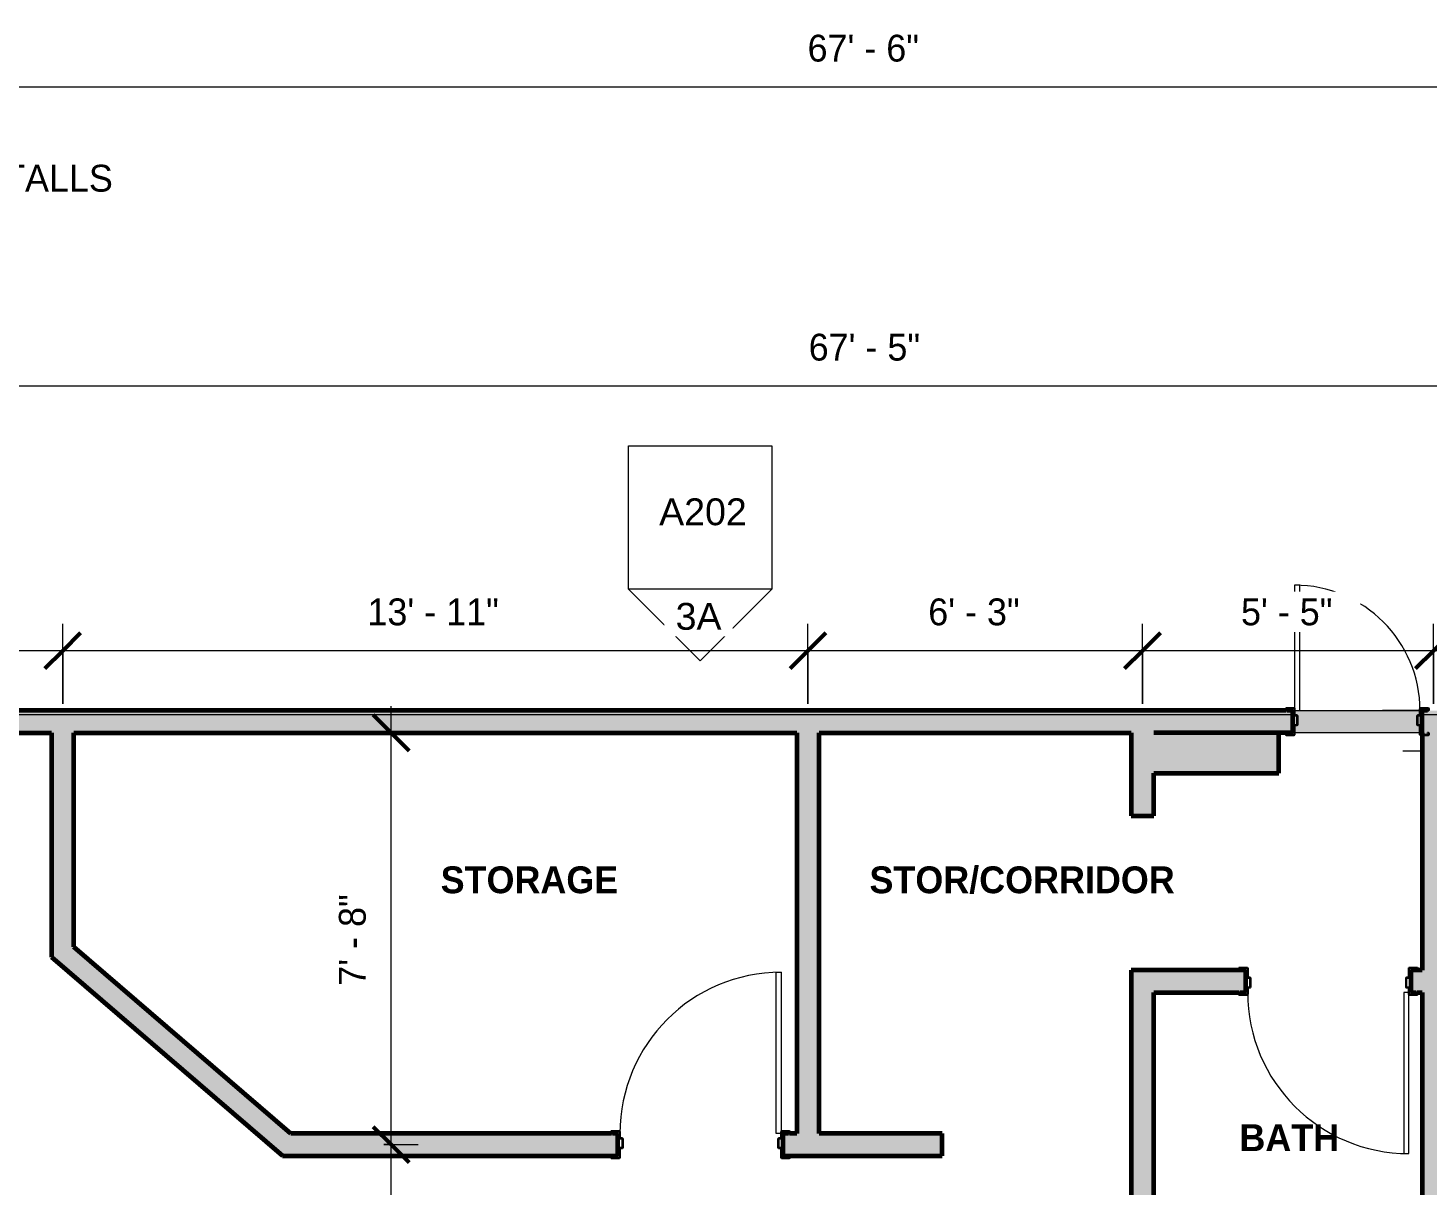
# Model space of a CAD drawing. Header units: inches. Extents: x 14 to 1007, y 932 to 1434.
# Drawn here: x 295 to 607.8, y 1175.6 to 1434.1 of the extents above; entities that cross this region are included whole.
import ezdxf

# ---------------------------------------------------------------- set-up
doc = ezdxf.new("R2010")
doc.units = ezdxf.units.IN
doc.header["$MEASUREMENT"] = 0
for name, color, linetype, lineweight in [('A-ANNO-DIMS', 211, 'Continuous', 9), ('A-ANNO-DIMS-64', 211, 'Continuous', 9), ('A-AREA-IDEN', 2, 'Continuous', 9), ('A-DOOR', 31, 'Continuous', 18), ('A-DOOR-1', 31, 'Continuous', 9), ('A-DOOR-FRAM', 31, 'Continuous', 30), ('A-WALL', 113, 'Continuous', 18), ('C-TOPO', 7, 'Continuous', 9), ('G-ANNO-SYMB-1', 111, 'Continuous', 9), ('G-ANNO-TEXT-1', 147, 'Continuous', 9), ('I-WALL', 2, 'Continuous', 18), ('I-WALL-1', 2, 'Continuous', 60)]:
    doc.layers.add(name, color=color, linetype=linetype, lineweight=lineweight)
doc.styles.add('Arial', font='arial.ttf', dxfattribs={"height": 6})
doc.styles.add('Century Gothic', font='ufonts.com_century-gothic.ttf', dxfattribs={"height": 6})
doc.styles.add('Century Gothic_B', font='GOTHICB.TTF', dxfattribs={"height": 6})
doc.dimstyles.new('OD_-__1___Tolerance_1', dxfattribs={"dimscale": 12, "dimtxt": 6.26501, "dimasz": 0.666667, "dimexe": 0.5, "dimexo": 0.333333, "dimgap": 0.333333, "dimtad": 1, "dimdec": 0, "dimzin": 1, "dimdsep": 46, "dimlunit": 4, "dimtxsty": 'Century Gothic', "dimblk1": 'OBLIQUE', "dimblk2": 'OBLIQUE', "dimsah": 1, "dimcen": 0.09, "dimdle": 0.5, "dimazin": 0, "dimtfac": 1, "dimtdec": 4, "dimtix": 1, "dimtmove": 0, "dimatfit": 3, "dimfxl": 1, "dimtvp": 1, "dimtfill": 1, "dimfrac": 2, "dimtolj": 1, "dimtzin": 0, "dimarcsym": 2})
doc.dimstyles.new('OD_-__1___Tolerance_2', dxfattribs={"dimscale": 12, "dimtxt": 6.26501, "dimasz": 0.666667, "dimexe": 0.5, "dimexo": 0.333333, "dimgap": 0.333333, "dimtad": 1, "dimdec": 0, "dimzin": 1, "dimdsep": 46, "dimlunit": 4, "dimtxsty": 'Century Gothic', "dimblk1": 'OBLIQUE', "dimblk2": 'OBLIQUE', "dimsah": 1, "dimcen": 0.09, "dimdle": 0.5, "dimazin": 0, "dimtfac": 1, "dimtdec": 4, "dimtix": 1, "dimtmove": 0, "dimatfit": 3, "dimfxl": 1, "dimtvp": 1, "dimtfill": 1, "dimfrac": 2, "dimtolj": 1, "dimtzin": 0, "dimarcsym": 2})
doc.dimstyles.new('OD_-__1___Tolerance_3', dxfattribs={"dimscale": 12, "dimtxt": 6.26501, "dimasz": 0.666667, "dimexe": 0.5, "dimexo": 0.333333, "dimgap": 0.333333, "dimtad": 1, "dimdec": 0, "dimzin": 1, "dimdsep": 46, "dimlunit": 4, "dimtxsty": 'Century Gothic', "dimblk1": 'OBLIQUE', "dimblk2": 'OBLIQUE', "dimsah": 1, "dimcen": 0.09, "dimdle": 0.5, "dimazin": 0, "dimtfac": 1, "dimtdec": 4, "dimtix": 1, "dimtmove": 0, "dimatfit": 3, "dimfxl": 1, "dimtvp": 1, "dimtfill": 1, "dimfrac": 2, "dimtolj": 1, "dimtzin": 0, "dimarcsym": 2})

# ---------------------------------------------------------------- blocks, each defined once
blk = doc.blocks.new('Hollow Metal Frame - 28_ x 87_-760301-Existing 1st Floor Plan')
at = {"layer": 'A-DOOR-1'}
for p, q in [((-12.88, 30.5), (-14, 30.5)), ((-14, 30.5), (-14, 2.5)), ((-12.88, 2.5), (-12.88, 30.5)), ((-14, 2.5), (-12.88, 2.5))]:
    blk.add_line(p, q, dxfattribs=at)
blk.add_arc((-14, 2.5), 28, 0, 90, dxfattribs=at)
at = {"layer": 'A-DOOR-FRAM'}
for p, q in [((-16, 2.6), (-16, 2.9)), ((-15.94, 2.9), (-15.94, 2.6)), ((-15.9, 3), (-14.1, 3)), ((-14.1, 2.94), (-15.9, 2.94)), ((-15.9, 2.56), (-15.69, 2.56)), ((-15.69, 2.5), (-15.9, 2.5)), ((-15.69, 2.56), (-15.69, 2.5)), ((-14.06, 1.47), (-14.06, 2.9)), ((-14, 2.9), (-14, 1.47)), ((-13.96, 1.43), (-13.48, 1.43)), ((-13.48, 1.37), (-13.96, 1.37)), ((-13.44, -0.71), (-13.44, 1.33)), ((-13.38, 1.33), (-13.38, -0.71)), ((13.37, -0.71), (13.37, 1.33)), ((13.44, 1.33), (13.44, -0.71)), ((13.48, 1.43), (13.96, 1.43)), ((13.96, 1.37), (13.48, 1.37)), ((14, 1.47), (14, 2.9)), ((14.06, 2.9), (14.06, 1.47)), ((14.1, 3), (15.9, 3)), ((15.9, 2.94), (14.1, 2.94)), ((15.69, 2.56), (15.9, 2.56)), ((15.69, 2.5), (15.69, 2.56)), ((15.9, 2.5), (15.69, 2.5)), ((15.94, 2.6), (15.94, 2.9)), ((16, 2.9), (16, 2.6)), ((-16, -2.9), (-16, -2.6)), ((-15.94, -2.6), (-15.94, -2.9)), ((-15.9, -2.5), (-15.69, -2.5)), ((-15.69, -2.56), (-15.9, -2.56)), ((-15.9, -2.94), (-14.1, -2.94)), ((-14.1, -3), (-15.9, -3)), ((-15.69, -2.5), (-15.69, -2.56)), ((-14.06, -2.9), (-14.06, -0.85)), ((-14, -0.85), (-14, -2.9)), ((-13.96, -0.75), (-13.48, -0.75)), ((-13.48, -0.81), (-13.96, -0.81)), ((13.48, -0.75), (13.96, -0.75)), ((13.96, -0.81), (13.48, -0.81)), ((14, -2.9), (14, -0.85)), ((14.06, -0.85), (14.06, -2.9)), ((14.1, -2.94), (15.9, -2.94)), ((15.9, -3), (14.1, -3)), ((15.69, -2.5), (15.9, -2.5)), ((15.69, -2.56), (15.69, -2.5)), ((15.9, -2.56), (15.69, -2.56)), ((15.94, -2.9), (15.94, -2.6)), ((16, -2.6), (16, -2.9))]:
    blk.add_line(p, q, dxfattribs=at)
for centre, radius, start, end in [((-15.9, 2.9), 0.101, 90, 180), ((-15.9, 2.6), 0.101, 180, 270), ((-15.9, 2.9), 0.04, 90, 180), ((-15.9, 2.6), 0.04, 180, 270), ((-14.1, 2.9), 0.101, 0, 90), ((-14.1, 2.9), 0.04, 0, 90), ((-13.96, 1.47), 0.101, 180, 270), ((-13.96, 1.47), 0.04, 180, 270), ((-13.48, 1.33), 0.101, 0, 90), ((-13.48, 1.33), 0.04, 0, 90), ((13.48, 1.33), 0.101, 90, 180), ((13.48, 1.33), 0.04, 90, 180), ((13.96, 1.47), 0.101, 270, 360), ((13.96, 1.47), 0.04, 270, 360), ((14.1, 2.9), 0.101, 90, 180), ((14.1, 2.9), 0.04, 90, 180), ((15.9, 2.9), 0.101, 360, 90), ((15.9, 2.9), 0.04, 360, 90), ((15.9, 2.6), 0.04, 270, 360), ((15.9, 2.6), 0.101, 270, 360), ((-15.9, -2.6), 0.101, 90, 180), ((-15.9, -2.9), 0.101, 180, 270), ((-15.9, -2.6), 0.04, 90, 180), ((-15.9, -2.9), 0.04, 180, 270), ((-14.1, -2.9), 0.101, 270, 360), ((-14.1, -2.9), 0.04, 270, 0), ((-13.96, -0.85), 0.101, 90, 180), ((-13.96, -0.85), 0.04, 90, 180), ((-13.48, -0.71), 0.101, 270, 360), ((-13.48, -0.71), 0.04, 270, 360), ((13.48, -0.71), 0.101, 180, 270), ((13.48, -0.71), 0.04, 180, 270), ((13.96, -0.85), 0.101, 0, 90), ((13.96, -0.85), 0.04, 0, 90), ((14.1, -2.9), 0.101, 180, 270), ((14.1, -2.9), 0.04, 180, 270), ((15.9, -2.6), 0.101, 360, 90), ((15.9, -2.6), 0.04, 0, 90), ((15.9, -2.9), 0.04, 270, 360), ((15.9, -2.9), 0.101, 270, 0)]:
    blk.add_arc(centre, radius, start, end, dxfattribs=at)
blk = doc.blocks.new('Hollow Metal Frame - 36 x 80-760304-Existing 1st Floor Plan')
at = {"layer": 'A-DOOR-1'}
for p, q in [((-18, -2.5), (-16.875, -2.5)), ((-18, -38.5), (-18, -2.5)), ((-16.875, -2.5), (-16.875, -38.5)), ((-16.875, -38.5), (-18, -38.5))]:
    blk.add_line(p, q, dxfattribs=at)
blk.add_arc((-18, -2.5), 36, 270, 360, dxfattribs=at)
at = {"layer": 'A-DOOR-FRAM'}
for p, q in [((-20, 2.9), (-20, 2.60375)), ((-19.93875, 2.60375), (-19.93875, 2.9)), ((-18.10125, 3.00125), (-19.89875, 3.00125)), ((-19.89875, 2.94), (-18.10125, 2.94)), ((-19.6875, 2.56375), (-19.89875, 2.56375)), ((-19.89875, 2.5025), (-19.6875, 2.5025)), ((-19.6875, 2.5025), (-19.6875, 2.56375)), ((-18.06125, 2.9), (-18.06125, 0.85375)), ((-18, 0.85375), (-18, 2.9)), ((-17.47625, 0.81375), (-17.96, 0.81375)), ((-17.96, 0.7525), (-17.47625, 0.7525)), ((-17.43625, 0.7125), (-17.43625, -1.3265)), ((-17.375, -1.3265), (-17.375, 0.7125)), ((17.375, 0.7125), (17.375, -1.3265)), ((17.43625, -1.3265), (17.43625, 0.7125)), ((17.96, 0.81375), (17.47625, 0.81375)), ((17.47625, 0.7525), (17.96, 0.7525)), ((18, 2.9), (18, 0.85375)), ((18.06125, 0.85375), (18.06125, 2.9)), ((19.89875, 3.00125), (18.10125, 3.00125)), ((18.10125, 2.94), (19.89875, 2.94)), ((19.6875, 2.56375), (19.6875, 2.5025)), ((19.89875, 2.56375), (19.6875, 2.56375)), ((19.6875, 2.5025), (19.89875, 2.5025)), ((19.93875, 2.9), (19.93875, 2.60375)), ((20, 2.60375), (20, 2.9)), ((-20, -2.60125), (-20, -2.8975)), ((-19.93875, -2.8975), (-19.93875, -2.60125)), ((-19.6875, -2.5), (-19.89875, -2.5)), ((-19.89875, -2.56125), (-19.6875, -2.56125)), ((-18.10125, -2.9375), (-19.89875, -2.9375)), ((-19.89875, -2.99875), (-18.10125, -2.99875)), ((-19.6875, -2.56125), (-19.6875, -2.5)), ((-18.06125, -1.46775), (-18.06125, -2.8975)), ((-18, -2.8975), (-18, -1.46775)), ((-17.47625, -1.3665), (-17.96, -1.3665)), ((-17.96, -1.42775), (-17.47625, -1.42775)), ((17.96, -1.3665), (17.47625, -1.3665)), ((17.47625, -1.42775), (17.96, -1.42775)), ((18, -1.46775), (18, -2.8975)), ((18.06125, -2.8975), (18.06125, -1.46775)), ((19.89875, -2.9375), (18.10125, -2.9375)), ((18.10125, -2.99875), (19.89875, -2.99875)), ((19.89875, -2.5), (19.6875, -2.5)), ((19.6875, -2.5), (19.6875, -2.56125)), ((19.6875, -2.56125), (19.89875, -2.56125)), ((19.93875, -2.60125), (19.93875, -2.8975)), ((20, -2.8975), (20, -2.60125))]:
    blk.add_line(p, q, dxfattribs=at)
for centre, radius, start, end in [((-19.89875, 2.9), 0.10125, 90, 180), ((-19.89875, 2.60375), 0.10125, 180, 270), ((-19.89875, 2.9), 0.04, 90, 180), ((-19.89875, 2.60375), 0.04, 180, 270), ((-18.10125, 2.9), 0.10125, 0, 90), ((-18.10125, 2.9), 0.04, 360, 90), ((-17.96, 0.85375), 0.10125, 180, 270), ((-17.96, 0.85375), 0.04, 180, 270), ((-17.47625, 0.7125), 0.10125, 0, 90), ((-17.47625, 0.7125), 0.04, 0, 90), ((17.47625, 0.7125), 0.10125, 90, 180), ((17.47625, 0.7125), 0.04, 90, 180), ((17.96, 0.85375), 0.04, 270, 360), ((17.96, 0.85375), 0.10125, 270, 360), ((18.10125, 2.9), 0.10125, 90, 180), ((18.10125, 2.9), 0.04, 90, 180), ((19.89875, 2.9), 0.10125, 360, 90), ((19.89875, 2.9), 0.04, 0, 90), ((19.89875, 2.60375), 0.10125, 270, 360), ((19.89875, 2.60375), 0.04, 270, 360), ((-19.89875, -2.60125), 0.10125, 90, 180), ((-19.89875, -2.8975), 0.10125, 180, 270), ((-19.89875, -2.60125), 0.04, 90, 180), ((-19.89875, -2.8975), 0.04, 180, 270), ((-18.10125, -2.8975), 0.04, 270, 360), ((-18.10125, -2.8975), 0.10125, 270, 360), ((-17.96, -1.46775), 0.10125, 90, 180), ((-17.96, -1.46775), 0.04, 90, 180), ((-17.47625, -1.3265), 0.04, 270, 360), ((-17.47625, -1.3265), 0.10125, 270, 360), ((17.47625, -1.3265), 0.10125, 180, 270), ((17.47625, -1.3265), 0.04, 180, 270), ((17.96, -1.46775), 0.10125, 0, 90), ((17.96, -1.46775), 0.04, 0, 90), ((18.10125, -2.8975), 0.10125, 180, 270), ((18.10125, -2.8975), 0.04, 180, 270), ((19.89875, -2.60125), 0.10125, 0, 90), ((19.89875, -2.60125), 0.04, 0, 90), ((19.89875, -2.8975), 0.10125, 270, 0), ((19.89875, -2.8975), 0.04, 270, 360)]:
    blk.add_arc(centre, radius, start, end, dxfattribs=at)
blk = doc.blocks.new('Hollow Metal Frame - 36 x 80-760305-Existing 1st Floor Plan')
at = {"layer": 'A-DOOR-1'}
for p, q in [((-16.875, 38.5), (-18, 38.5)), ((-18, 38.5), (-18, 2.5)), ((-16.875, 2.5), (-16.875, 38.5)), ((-18, 2.5), (-16.875, 2.5))]:
    blk.add_line(p, q, dxfattribs=at)
blk.add_arc((-18, 2.5), 36, 0, 90, dxfattribs=at)
at = {"layer": 'A-DOOR-FRAM'}
for p, q in [((-20, 2.60125), (-20, 2.8975)), ((-19.93875, 2.8975), (-19.93875, 2.60125)), ((-19.89875, 2.99875), (-18.10125, 2.99875)), ((-18.10125, 2.9375), (-19.89875, 2.9375)), ((-19.89875, 2.56125), (-19.6875, 2.56125)), ((-19.6875, 2.5), (-19.89875, 2.5)), ((-19.6875, 2.56125), (-19.6875, 2.5)), ((-18.06125, 1.46775), (-18.06125, 2.8975)), ((-18, 2.8975), (-18, 1.46775)), ((-17.96, 1.42775), (-17.47625, 1.42775)), ((-17.47625, 1.3665), (-17.96, 1.3665)), ((-17.43625, -0.7125), (-17.43625, 1.3265)), ((-17.375, 1.3265), (-17.375, -0.7125)), ((17.375, -0.7125), (17.375, 1.3265)), ((17.43625, 1.3265), (17.43625, -0.7125)), ((17.47625, 1.42775), (17.96, 1.42775)), ((17.96, 1.3665), (17.47625, 1.3665)), ((18, 1.46775), (18, 2.8975)), ((18.06125, 2.8975), (18.06125, 1.46775)), ((18.10125, 2.99875), (19.89875, 2.99875)), ((19.89875, 2.9375), (18.10125, 2.9375)), ((19.6875, 2.56125), (19.89875, 2.56125)), ((19.6875, 2.5), (19.6875, 2.56125)), ((19.89875, 2.5), (19.6875, 2.5)), ((19.93875, 2.60125), (19.93875, 2.8975)), ((20, 2.8975), (20, 2.60125)), ((-20, -2.9), (-20, -2.60375)), ((-19.93875, -2.60375), (-19.93875, -2.9)), ((-19.89875, -2.5025), (-19.6875, -2.5025)), ((-19.6875, -2.56375), (-19.89875, -2.56375)), ((-19.89875, -2.94), (-18.10125, -2.94)), ((-18.10125, -3.00125), (-19.89875, -3.00125)), ((-19.6875, -2.5025), (-19.6875, -2.56375)), ((-18.06125, -2.9), (-18.06125, -0.85375)), ((-18, -0.85375), (-18, -2.9)), ((-17.96, -0.7525), (-17.47625, -0.7525)), ((-17.47625, -0.81375), (-17.96, -0.81375)), ((17.47625, -0.7525), (17.96, -0.7525)), ((17.96, -0.81375), (17.47625, -0.81375)), ((18, -2.9), (18, -0.85375)), ((18.06125, -0.85375), (18.06125, -2.9)), ((18.10125, -2.94), (19.89875, -2.94)), ((19.89875, -3.00125), (18.10125, -3.00125)), ((19.6875, -2.5025), (19.89875, -2.5025)), ((19.6875, -2.56375), (19.6875, -2.5025)), ((19.89875, -2.56375), (19.6875, -2.56375)), ((19.93875, -2.9), (19.93875, -2.60375)), ((20, -2.60375), (20, -2.9))]:
    blk.add_line(p, q, dxfattribs=at)
for centre, radius, start, end in [((-19.89875, 2.8975), 0.10125, 90, 180), ((-19.89875, 2.60125), 0.10125, 180, 270), ((-19.89875, 2.8975), 0.04, 90, 180), ((-19.89875, 2.60125), 0.04, 180, 270), ((-18.10125, 2.8975), 0.10125, 0, 90), ((-18.10125, 2.8975), 0.04, 0, 90), ((-17.96, 1.46775), 0.10125, 180, 270), ((-17.96, 1.46775), 0.04, 180, 270), ((-17.47625, 1.3265), 0.10125, 0, 90), ((-17.47625, 1.3265), 0.04, 0, 90), ((17.47625, 1.3265), 0.10125, 90, 180), ((17.47625, 1.3265), 0.04, 90, 180), ((17.96, 1.46775), 0.10125, 270, 360), ((17.96, 1.46775), 0.04, 270, 360), ((18.10125, 2.8975), 0.10125, 90, 180), ((18.10125, 2.8975), 0.04, 90, 180), ((19.89875, 2.8975), 0.10125, 360, 90), ((19.89875, 2.8975), 0.04, 0, 90), ((19.89875, 2.60125), 0.04, 270, 360), ((19.89875, 2.60125), 0.10125, 270, 360), ((-19.89875, -2.60375), 0.10125, 90, 180), ((-19.89875, -2.9), 0.10125, 180, 270), ((-19.89875, -2.60375), 0.04, 90, 180), ((-19.89875, -2.9), 0.04, 180, 270), ((-18.10125, -2.9), 0.10125, 270, 360), ((-18.10125, -2.9), 0.04, 270, 0), ((-17.96, -0.85375), 0.10125, 90, 180), ((-17.96, -0.85375), 0.04, 90, 180), ((-17.47625, -0.7125), 0.10125, 270, 360), ((-17.47625, -0.7125), 0.04, 270, 360), ((17.47625, -0.7125), 0.10125, 180, 270), ((17.47625, -0.7125), 0.04, 180, 270), ((17.96, -0.85375), 0.10125, 0, 90), ((17.96, -0.85375), 0.04, 0, 90), ((18.10125, -2.9), 0.10125, 180, 270), ((18.10125, -2.9), 0.04, 180, 270), ((19.89875, -2.60375), 0.10125, 0, 90), ((19.89875, -2.60375), 0.04, 0, 90), ((19.89875, -2.9), 0.04, 270, 360), ((19.89875, -2.9), 0.10125, 270, 0)]:
    blk.add_arc(centre, radius, start, end, dxfattribs=at)
blk = doc.blocks.new('Elevation - Detail Number-151647-Existing 1st Floor Plan')
at = {"layer": 'G-ANNO-SYMB-1'}
for p, q in [((-0.25, -0.25), (-0.25, 0.25)), ((-0.25, 0.25), (0.25, 0.25)), ((0.25, 0.25), (0.25, -0.25)), ((0.25, -0.25), (-0.25, -0.25))]:
    blk.add_line(p, q, dxfattribs=at)
blk = doc.blocks.new('Elevation - Detail Number-151370-Existing 1st Floor Plan')
at = {"layer": 'G-ANNO-SYMB-1'}
for p, q in [((0, 0.25), (-0.25, 0)), ((0.25, 0), (0, 0.25)), ((-0.25, 0), (0.25, 0))]:
    blk.add_line(p, q, dxfattribs=at)
blk = doc.blocks.new('DIMBLOCK9-Existing 1st Floor Plan')
at = {"layer": 'A-ANNO-DIMS-64', "lineweight": 50}
for p, q in [((376.16, 1184.61), (372.16, 1188.61)), ((376.16, 1184.61), (380.16, 1180.61)), ((376.16, 1131.74), (372.16, 1135.74)), ((376.16, 1131.74), (380.16, 1127.74))]:
    blk.add_line(p, q, dxfattribs=at)
at = {"layer": 'A-ANNO-DIMS-64'}
for p, q in [((374.5, 1184.61), (382.16, 1184.61)), ((376.16, 1184.61), (374.5, 1184.61)), ((376.16, 1131.74), (376.16, 1184.61)), ((374.5, 1131.74), (382.16, 1131.74)), ((376.16, 1131.74), (374.5, 1131.74))]:
    blk.add_line(p, q, dxfattribs=at)
at = {"layer": 'A-ANNO-DIMS-64', "color": 0, "insert": (364.47, 1147.68), "char_height": 6, "width": 25.1794, "attachment_point": 1, "rotation": 90, "line_spacing_factor": 0.984502, "style": 'Century Gothic', "bg_fill": 3, "box_fill_scale": 1.25, "bg_fill_color": 256, "bg_fill_true_color": 13158600, "bg_fill_transparency": 0}
blk.add_mtext('4\' - 5"', dxfattribs=at)
blk = doc.blocks.new('_Oblique')
at = {"color": 0, "linetype": 'ByBlock', "lineweight": -2}
blk.add_line((-0.5, -0.5), (0.5, 0.5), dxfattribs=at)
blk = doc.blocks.new('DIMBLOCK10-Existing 1st Floor Plan')
at = {"layer": 'A-ANNO-DIMS-64'}
for p, q in [((376.16, 1184.61), (376.16, 1282.61)), ((374.5, 1276.61), (382.16, 1276.61)), ((376.16, 1276.61), (374.5, 1276.61)), ((374.5, 1184.61), (382.16, 1184.61)), ((376.16, 1184.61), (374.5, 1184.61))]:
    blk.add_line(p, q, dxfattribs=at)
at = {"layer": 'A-ANNO-DIMS-64', "lineweight": 50}
for p, q in [((376.16, 1276.61), (372.16, 1280.61)), ((376.16, 1276.61), (380.16, 1272.61)), ((376.16, 1184.61), (372.16, 1188.61)), ((376.16, 1184.61), (380.16, 1180.61))]:
    blk.add_line(p, q, dxfattribs=at)
at = {"layer": 'A-ANNO-DIMS-64', "color": 0, "insert": (364.47, 1220.12), "char_height": 6, "width": 25.1794, "attachment_point": 1, "rotation": 90, "line_spacing_factor": 0.984502, "style": 'Century Gothic', "bg_fill": 3, "box_fill_scale": 1.25, "bg_fill_color": 256, "bg_fill_true_color": 13158600, "bg_fill_transparency": 0}
blk.add_mtext('7\' - 8"', dxfattribs=at)
blk = doc.blocks.new('DIMBLOCK16-Existing 1st Floor Plan')
at = {"layer": 'A-ANNO-DIMS-64'}
for p, q in [((609.02, 1283.11), (609.02, 1300.96)), ((702.77, 1283.11), (702.77, 1300.96)), ((702.77, 1294.96), (609.02, 1294.96)), ((609.02, 1294.96), (609.02, 1283.11)), ((702.77, 1294.96), (702.77, 1283.11))]:
    blk.add_line(p, q, dxfattribs=at)
at = {"layer": 'A-ANNO-DIMS-64', "lineweight": 50}
for p, q in [((609.02, 1294.96), (613.02, 1298.96)), ((702.77, 1294.96), (706.77, 1298.96)), ((609.02, 1294.96), (605.02, 1290.96)), ((702.77, 1294.96), (698.77, 1290.96))]:
    blk.add_line(p, q, dxfattribs=at)
at = {"layer": 'A-ANNO-DIMS-64', "color": 0, "insert": (643.06, 1306.65), "char_height": 6, "width": 30.788, "attachment_point": 1, "line_spacing_factor": 0.984502, "style": 'Century Gothic', "bg_fill": 3, "box_fill_scale": 1.25, "bg_fill_color": 256, "bg_fill_true_color": 13158600, "bg_fill_transparency": 0}
blk.add_mtext('7\' - 10"', dxfattribs=at)
blk = doc.blocks.new('DIMBLOCK17-Existing 1st Floor Plan')
at = {"layer": 'A-ANNO-DIMS-64'}
for p, q in [((544.02, 1283.11), (544.02, 1300.96)), ((609.02, 1283.11), (609.02, 1300.96)), ((609.02, 1294.96), (544.02, 1294.96)), ((544.02, 1294.96), (544.02, 1283.11)), ((609.02, 1294.96), (609.02, 1283.11))]:
    blk.add_line(p, q, dxfattribs=at)
at = {"layer": 'A-ANNO-DIMS-64', "lineweight": 50}
for p, q in [((544.02, 1294.96), (548.02, 1298.96)), ((609.02, 1294.96), (613.02, 1298.96)), ((544.02, 1294.96), (540.02, 1290.96)), ((609.02, 1294.96), (605.02, 1290.96))]:
    blk.add_line(p, q, dxfattribs=at)
at = {"layer": 'A-ANNO-DIMS-64', "color": 0, "insert": (566.03, 1306.65), "char_height": 6, "width": 25.1794, "attachment_point": 1, "line_spacing_factor": 0.984502, "style": 'Century Gothic', "bg_fill": 3, "box_fill_scale": 1.25, "bg_fill_color": 256, "bg_fill_true_color": 13158600, "bg_fill_transparency": 0}
blk.add_mtext('5\' - 5"', dxfattribs=at)
blk = doc.blocks.new('DIMBLOCK18-Existing 1st Floor Plan')
at = {"layer": 'A-ANNO-DIMS-64'}
for p, q in [((469.27, 1283.11), (469.27, 1300.96)), ((544.02, 1283.11), (544.02, 1300.96)), ((544.02, 1294.96), (469.27, 1294.96)), ((469.27, 1294.96), (469.27, 1283.11)), ((544.02, 1294.96), (544.02, 1283.11))]:
    blk.add_line(p, q, dxfattribs=at)
at = {"layer": 'A-ANNO-DIMS-64', "lineweight": 50}
for p, q in [((469.27, 1294.96), (473.27, 1298.96)), ((544.02, 1294.96), (548.02, 1298.96)), ((469.27, 1294.96), (465.27, 1290.96)), ((544.02, 1294.96), (540.02, 1290.96))]:
    blk.add_line(p, q, dxfattribs=at)
at = {"layer": 'A-ANNO-DIMS-64', "color": 0, "insert": (496.15, 1306.65), "char_height": 6, "width": 25.1794, "attachment_point": 1, "line_spacing_factor": 0.984502, "style": 'Century Gothic', "bg_fill": 3, "box_fill_scale": 1.25, "bg_fill_color": 256, "bg_fill_true_color": 13158600, "bg_fill_transparency": 0}
blk.add_mtext('6\' - 3"', dxfattribs=at)
blk = doc.blocks.new('DIMBLOCK19-Existing 1st Floor Plan')
at = {"layer": 'A-ANNO-DIMS-64'}
for p, q in [((302.77, 1283.11), (302.77, 1300.96)), ((469.27, 1283.11), (469.27, 1300.96)), ((469.27, 1294.96), (302.77, 1294.96)), ((302.77, 1294.96), (302.77, 1283.11)), ((469.27, 1294.96), (469.27, 1283.11))]:
    blk.add_line(p, q, dxfattribs=at)
at = {"layer": 'A-ANNO-DIMS-64', "lineweight": 50}
for p, q in [((302.77, 1294.96), (306.77, 1298.96)), ((469.27, 1294.96), (473.27, 1298.96)), ((302.77, 1294.96), (298.77, 1290.96)), ((469.27, 1294.96), (465.27, 1290.96))]:
    blk.add_line(p, q, dxfattribs=at)
at = {"layer": 'A-ANNO-DIMS-64', "color": 0, "insert": (370.85, 1306.65), "char_height": 6, "width": 36.3967, "attachment_point": 1, "line_spacing_factor": 0.984502, "style": 'Century Gothic', "bg_fill": 3, "box_fill_scale": 1.25, "bg_fill_color": 256, "bg_fill_true_color": 13158600, "bg_fill_transparency": 0}
blk.add_mtext('13\' - 11"', dxfattribs=at)
blk = doc.blocks.new('DIMBLOCK20-Existing 1st Floor Plan')
at = {"layer": 'A-ANNO-DIMS-64'}
for p, q in [((257.77, 1283.11), (257.77, 1300.96)), ((302.77, 1283.11), (302.77, 1300.96)), ((302.77, 1294.96), (257.77, 1294.96)), ((257.77, 1294.96), (257.77, 1283.11)), ((302.77, 1294.96), (302.77, 1283.11))]:
    blk.add_line(p, q, dxfattribs=at)
at = {"layer": 'A-ANNO-DIMS-64', "lineweight": 50}
for p, q in [((257.77, 1294.96), (261.77, 1298.96)), ((302.77, 1294.96), (306.77, 1298.96)), ((257.77, 1294.96), (253.77, 1290.96)), ((302.77, 1294.96), (298.77, 1290.96))]:
    blk.add_line(p, q, dxfattribs=at)
at = {"layer": 'A-ANNO-DIMS-64', "color": 0, "insert": (269.78, 1306.65), "char_height": 6, "width": 25.1794, "attachment_point": 1, "line_spacing_factor": 0.984502, "style": 'Century Gothic', "bg_fill": 3, "box_fill_scale": 1.25, "bg_fill_color": 256, "bg_fill_true_color": 13158600, "bg_fill_transparency": 0}
blk.add_mtext('3\' - 9"', dxfattribs=at)
blk = doc.blocks.new('DIMBLOCK25-Existing 1st Floor Plan')
at = {"layer": 'A-ANNO-DIMS-64'}
for p, q in [((77.77, 1285.61), (77.77, 1360.11)), ((886.77, 1285.61), (886.77, 1360.11)), ((892.77, 1354.11), (71.77, 1354.11)), ((77.77, 1354.11), (77.77, 1285.61)), ((886.77, 1354.11), (886.77, 1285.61))]:
    blk.add_line(p, q, dxfattribs=at)
at = {"layer": 'A-ANNO-DIMS-64', "lineweight": 50}
for p, q in [((77.77, 1354.11), (81.77, 1358.11)), ((886.77, 1354.11), (890.77, 1358.11)), ((77.77, 1354.11), (73.77, 1350.11)), ((886.77, 1354.11), (882.77, 1350.11))]:
    blk.add_line(p, q, dxfattribs=at)
at = {"layer": 'A-ANNO-DIMS-64', "color": 0, "insert": (469.44, 1365.8), "char_height": 6, "width": 30.788, "attachment_point": 1, "line_spacing_factor": 0.984502, "style": 'Century Gothic', "bg_fill": 3, "box_fill_scale": 1.25, "bg_fill_color": 256, "bg_fill_true_color": 13158600, "bg_fill_transparency": 0}
blk.add_mtext('67\' - 5"', dxfattribs=at)
blk = doc.blocks.new('DIMBLOCK26-Existing 1st Floor Plan')
at = {"layer": 'A-ANNO-DIMS-64'}
for p, q in [((77.27, 1285.61), (77.27, 1426.92)), ((886.77, 1285.61), (886.77, 1426.92)), ((892.77, 1420.92), (71.27, 1420.92)), ((77.27, 1420.92), (77.27, 1285.61)), ((886.77, 1420.92), (886.77, 1285.61))]:
    blk.add_line(p, q, dxfattribs=at)
at = {"layer": 'A-ANNO-DIMS-64', "lineweight": 50}
for p, q in [((77.27, 1420.92), (81.27, 1424.92)), ((886.77, 1420.92), (890.77, 1424.92)), ((77.27, 1420.92), (73.27, 1416.92)), ((886.77, 1420.92), (882.77, 1416.92))]:
    blk.add_line(p, q, dxfattribs=at)
at = {"layer": 'A-ANNO-DIMS-64', "color": 0, "insert": (469.19, 1432.61), "char_height": 6, "width": 30.788, "attachment_point": 1, "line_spacing_factor": 0.984502, "style": 'Century Gothic', "bg_fill": 3, "box_fill_scale": 1.25, "bg_fill_color": 256, "bg_fill_true_color": 13158600, "bg_fill_transparency": 0}
blk.add_mtext('67\' - 6"', dxfattribs=at)

msp = doc.modelspace()

# ---------------------------------------------------------------- hatches: boundary and pattern name
at = {"layer": 'I-WALL'}
h = msp.add_hatch(color=256, dxfattribs=at)
h.paths.add_polyline_path([(881.77, 1280.61), (885.77, 1280.61), (885.77, 1281.61), (807.27, 1281.61), (807.27, 1280.61), (874.52, 1280.61)], flags=0)
h.paths.add_polyline_path([(706.52, 1280.61), (708.27, 1280.61), (708.27, 1281.61), (675.77, 1281.61), (675.77, 1280.61), (693.2, 1280.61)], flags=0)
h.paths.add_polyline_path([(779.27, 1280.61), (779.27, 1281.61), (746.27, 1281.61), (746.27, 1280.61), (753.64, 1280.61)], flags=0)
h.paths.add_polyline_path([(572.32, 1280.61), (577.58, 1280.61), (577.58, 1281.61), (77.77, 1281.61), (77.77, 1280.61), (511.88, 1280.61)], flags=0)
h.paths.add_polyline_path([(632.76, 1280.61), (647.77, 1280.61), (647.77, 1281.61), (606.45, 1281.61), (606.45, 1280.61), (607.92, 1280.61)], flags=0)
h = msp.add_hatch(color=256, dxfattribs=at)
h.paths.add_polyline_path([(881.77, 1276.61), (881.77, 1280.61), (807.27, 1280.61), (807.27, 1276.61), (874.52, 1276.61)], flags=0)
h.paths.add_polyline_path([(748.02, 1276.61), (779.27, 1276.61), (779.27, 1280.61), (746.27, 1280.61), (746.27, 1276.61)], flags=0)
h.paths.add_polyline_path([(693.2, 1276.61), (708.27, 1276.61), (708.27, 1280.61), (675.77, 1280.61), (675.77, 1276.61)], flags=0)
h.paths.add_polyline_path([(541.52, 1276.61), (577.58, 1276.61), (577.58, 1280.61), (77.77, 1280.61), (77.77, 1276.61), (511.88, 1276.61)], flags=0)
h.paths.add_polyline_path([(606.45, 1276.61), (647.77, 1276.61), (647.77, 1280.61), (606.45, 1280.61)], flags=0)
h = msp.add_hatch(color=256, dxfattribs=at)
h.paths.add_polyline_path([(577.58, 1276.61), (577.96, 1276.61), (577.96, 1278.26), (578.02, 1278.26), (578.02, 1276.61), (606.02, 1276.61), (606.02, 1278.26), (606.08, 1278.26), (606.08, 1276.61), (606.45, 1276.61), (606.44, 1281.61), (606.08, 1281.61), (606.08, 1280.58), (606.02, 1280.58), (606.02, 1281.61), (578.02, 1281.61), (578.02, 1280.58), (577.96, 1280.58), (577.96, 1281.61), (577.58, 1281.61), (577.58, 1278.26)], flags=0)
h.paths.add_polyline_path([(605.98, 1278.3), (605.49, 1278.3), (605.49, 1278.36), (605.98, 1278.36)], flags=0)
h.paths.add_polyline_path([(578.54, 1278.3), (578.06, 1278.3), (578.06, 1278.36), (578.54, 1278.36)], flags=0)
h.paths.add_polyline_path([(605.45, 1278.4), (605.39, 1278.4), (605.39, 1280.44), (605.45, 1280.44)], flags=0)
h.paths.add_polyline_path([(578.64, 1278.4), (578.58, 1278.4), (578.58, 1280.44), (578.64, 1280.44)], flags=0)
h.paths.add_polyline_path([(605.49, 1280.48), (605.49, 1280.54), (605.98, 1280.54), (605.98, 1280.48)], flags=0)
h.paths.add_polyline_path([(578.06, 1280.48), (578.06, 1280.54), (578.54, 1280.54), (578.54, 1280.48)], flags=0)
for points in [[(305.27, 1228.79), (305.27, 1276.61), (300.27, 1276.61), (300.27, 1233.09)], [(471.77, 1187.11), (471.77, 1276.61), (466.77, 1276.61), (466.77, 1187.11)], [(546.52, 1258.11), (546.52, 1276.61), (541.52, 1276.61), (541.52, 1258.11)], [(546.52, 1267.61), (574.52, 1267.61), (574.52, 1276.61), (546.52, 1276.61)], [(351.91, 1182.11), (359.59, 1182.11), (300.27, 1233.09), (300.27, 1226.49)], [(546.52, 1134.24), (546.52, 1218.61), (541.52, 1218.61), (541.52, 1134.24)]]:
    msp.add_hatch(color=256, dxfattribs=at).paths.add_polyline_path(points, flags=0)
h = msp.add_hatch(color=256, dxfattribs=at)
h.paths.add_polyline_path([(606.95, 1020.24), (611.52, 1020.24), (611.52, 1276.61), (606.52, 1276.61), (606.52, 1276.17), (607.92, 1276.17), (607.92, 1276.11), (606.52, 1276.11), (606.54, 1021.03), (606.95, 1021.03)], flags=0)
h.paths.add_polyline_path([(608.02, 1276.21), (607.96, 1276.21), (607.96, 1276.51), (608.02, 1276.51)], flags=0)
h.paths.add_polyline_path([(607.7, 1276.55), (607.7, 1276.61), (607.92, 1276.61), (607.92, 1276.55)], flags=0)
h = msp.add_hatch(color=256, dxfattribs=at)
h.paths.add_polyline_path([(605.42, 1218.61), (606.52, 1218.61), (606.52, 1223.61), (603.95, 1223.61), (603.95, 1218.61), (605.2, 1218.61)], flags=0)
h.paths.add_polyline_path([(567.08, 1218.61), (567.08, 1223.61), (541.52, 1223.61), (541.52, 1218.61), (565.83, 1218.61)], flags=0)
h = msp.add_hatch(color=256, dxfattribs=at)
h.paths.add_polyline_path([(482.41, 1182.11), (499.27, 1182.11), (499.27, 1187.11), (463.7, 1187.11), (463.7, 1182.11), (465.17, 1182.11)], flags=0)
h.paths.add_polyline_path([(426.83, 1182.11), (426.83, 1187.11), (353.77, 1187.11), (359.59, 1182.11), (425.58, 1182.11)], flags=0)

# ---------------------------------------------------------------- linework, layer by layer
at = {"layer": 'A-WALL'}
for p, q in [((577.58, 1280.61), (77.77, 1280.61)), ((647.77, 1280.61), (606.45, 1280.61))]:
    msp.add_line(p, q, dxfattribs=at)
at = {"layer": 'C-TOPO'}
for p, q in [((606.02, 1281.61), (597.66, 1281.61)), ((606.02, 1281.61), (597.66, 1281.61)), ((606.45, 1281.61), (606.08, 1281.61)), ((606.45, 1281.61), (606.08, 1281.61)), ((602.17, 1272.61), (606.52, 1272.61))]:
    msp.add_line(p, q, dxfattribs=at)
at = {"layer": 'I-WALL'}
for p, q in [((577.58, 1281.61), (577.96, 1281.61)), ((578.02, 1281.61), (597.66, 1281.61)), ((597.66, 1281.61), (606.02, 1281.61)), ((606.08, 1281.61), (606.45, 1281.61)), ((577.96, 1276.61), (577.58, 1276.61)), ((606.02, 1276.61), (578.02, 1276.61)), ((606.45, 1276.61), (606.08, 1276.61))]:
    msp.add_line(p, q, dxfattribs=at)
at = {"layer": 'I-WALL-1'}
for p, q in [((576.12, 1281.61), (77.77, 1281.61)), ((577.58, 1281.61), (576.33, 1281.61)), ((577.58, 1276.61), (577.58, 1281.61)), ((607.7, 1281.61), (606.45, 1281.61)), ((606.45, 1281.61), (606.45, 1276.61)), ((260.27, 1276.61), (300.27, 1276.61)), ((300.27, 1276.61), (300.27, 1226.49)), ((305.27, 1276.61), (466.77, 1276.61)), ((305.27, 1228.79), (305.27, 1276.61)), ((466.77, 1276.61), (466.77, 1187.11)), ((471.77, 1276.61), (541.52, 1276.61)), ((471.77, 1187.11), (471.77, 1276.61)), ((541.52, 1276.61), (541.52, 1258.11)), ((577.58, 1276.61), (546.52, 1276.61)), ((574.52, 1267.61), (574.52, 1276.61)), ((606.45, 1276.61), (606.52, 1276.61)), ((606.52, 1276.61), (606.52, 1276.17)), ((606.52, 1276.11), (606.52, 1223.61)), ((546.52, 1258.11), (546.52, 1267.61)), ((546.52, 1267.61), (574.52, 1267.61)), ((541.52, 1258.11), (546.52, 1258.11)), ((300.27, 1226.49), (351.91, 1182.11)), ((353.77, 1187.11), (305.27, 1228.79)), ((567.08, 1223.61), (541.52, 1223.61)), ((541.52, 1223.61), (541.52, 1134.24)), ((567.08, 1218.61), (567.08, 1223.61)), ((606.52, 1223.61), (603.95, 1223.61)), ((603.95, 1223.61), (603.95, 1218.61)), ((546.52, 1218.61), (565.62, 1218.61)), ((546.52, 1134.24), (546.52, 1218.61)), ((565.83, 1218.61), (567.08, 1218.61)), ((603.95, 1218.61), (605.2, 1218.61)), ((605.42, 1218.61), (606.52, 1218.61)), ((606.52, 1218.61), (606.52, 1142.04)), ((425.37, 1187.11), (353.77, 1187.11)), ((426.83, 1187.11), (425.58, 1187.11)), ((426.83, 1182.11), (426.83, 1187.11)), ((464.95, 1187.11), (463.7, 1187.11)), ((463.7, 1187.11), (463.7, 1182.11)), ((466.77, 1187.11), (465.17, 1187.11)), ((499.27, 1187.11), (471.77, 1187.11)), ((499.27, 1182.11), (499.27, 1187.11)), ((351.91, 1182.11), (426.83, 1182.11)), ((463.7, 1182.11), (499.27, 1182.11))]:
    msp.add_line(p, q, dxfattribs=at)

# ---------------------------------------------------------------- block references
at = {"layer": 'A-DOOR'}
msp.add_blockref('Hollow Metal Frame - 28_ x 87_-760301-Existing 1st Floor Plan', (592.02, 1279.11), dxfattribs=at)
at = {"layer": 'A-DOOR', "rotation": 180}
for name, p in [('Hollow Metal Frame - 36 x 80-760304-Existing 1st Floor Plan', (445.27, 1184.61)), ('Hollow Metal Frame - 36 x 80-760305-Existing 1st Floor Plan', (585.52, 1221.11))]:
    msp.add_blockref(name, p, dxfattribs=at)
at = {"layer": 'G-ANNO-SYMB-1', "xscale": 63.99999999999997, "yscale": 63.99999999999997, "zscale": 63.99999999999997}
for name, p, rotation in [('Elevation - Detail Number-151647-Existing 1st Floor Plan', (445.18, 1324.73), 90.00000000000037), ('Elevation - Detail Number-151370-Existing 1st Floor Plan', (445.18, 1308.73), 180)]:
    msp.add_blockref(name, p, dxfattribs=dict(at, rotation=rotation))

# ---------------------------------------------------------------- texts
at = {"layer": 'A-AREA-IDEN', "char_height": 6, "attachment_point": 2, "line_spacing_factor": 0.984502, "style": 'Century Gothic_B'}
for s, insert, width in [('STORAGE', (407.05, 1246.78), 44.5802), ('STOR/CORRIDOR', (517.12, 1246.78), 79.9888), ('BATH', (576.82, 1189.17), 24.132)]:
    msp.add_mtext(s, dxfattribs=dict(at, insert=insert, width=width))
at = {"layer": 'G-ANNO-TEXT-1', "insert": (182.46, 1403.55), "char_height": 6, "width": 151.5, "attachment_point": 1, "style": 'Century Gothic'}
msp.add_mtext('(2) NEW (2FT X 6FT) BIKE  STALLS', dxfattribs=at)

# ---------------------------------------------------------------- next in the draw order: texts
at = {"layer": 'G-ANNO-SYMB-1', "char_height": 6, "attachment_point": 2, "line_spacing_factor": 0.941778, "style": 'Arial', "bg_fill": 3, "box_fill_scale": 1.25, "bg_fill_color": 256, "bg_fill_true_color": 13158600, "bg_fill_transparency": 0}
for s, insert, width in [('A202', (445.82, 1329.01), 23.433), ('3A', (444.84, 1305.65), 12.2674)]:
    msp.add_mtext(s, dxfattribs=dict(at, insert=insert, width=width))

# ---------------------------------------------------------------- next in the draw order: dimensions: what is measured, and where the dimension line sits
at = {"layer": 'A-ANNO-DIMS'}
dim = msp.add_linear_dim(base=(609.02, 1294.96), p1=(702.77, 1279.11), p2=(609.02, 1279.11), dimstyle='OD_-__1___Tolerance_1', override={"dimpost": '<>', "dimfxl": 93.75}, dxfattribs=at)
dim.commit()
dim.dimension.update_dxf_attribs({"geometry": 'DIMBLOCK16-Existing 1st Floor Plan', "text_midpoint": (655.89, 1302.11)})
dim = msp.add_linear_dim(base=(376.16, 1184.61), p1=(370.5, 1131.74), p2=(370.5, 1184.61), angle=90, dimstyle='OD_-__1___Tolerance_1', override={"dimpost": '<>', "dimfxl": 52.875}, dxfattribs=at)
dim.commit()
dim.dimension.update_dxf_attribs({"geometry": 'DIMBLOCK9-Existing 1st Floor Plan', "text_midpoint": (369.01, 1158.18)})

# ---------------------------------------------------------------- next in the draw order: dimensions: what is measured, and where the dimension line sits
dim = msp.add_linear_dim(base=(544.02, 1294.96), p1=(609.02, 1279.11), p2=(544.02, 1279.11), dimstyle='OD_-__1___Tolerance_1', override={"dimpost": '<>', "dimfxl": 65}, dxfattribs=at)
dim.commit()
dim.dimension.update_dxf_attribs({"geometry": 'DIMBLOCK17-Existing 1st Floor Plan', "text_midpoint": (576.52, 1302.03)})
dim = msp.add_linear_dim(base=(376.16, 1276.61), p1=(370.5, 1184.61), p2=(370.5, 1276.61), angle=90, dimstyle='OD_-__1___Tolerance_2', override={"dimpost": '<>', "dimfxl": 92}, dxfattribs=at)
dim.commit()
dim.dimension.update_dxf_attribs({"geometry": 'DIMBLOCK10-Existing 1st Floor Plan', "text_midpoint": (369.01, 1230.61)})

# ---------------------------------------------------------------- next in the draw order: dimensions: what is measured, and where the dimension line sits
dim = msp.add_linear_dim(base=(469.27, 1294.96), p1=(544.02, 1279.11), p2=(469.27, 1279.11), dimstyle='OD_-__1___Tolerance_1', override={"dimpost": '<>', "dimfxl": 74.75}, dxfattribs=at)
dim.commit()
dim.dimension.update_dxf_attribs({"geometry": 'DIMBLOCK18-Existing 1st Floor Plan', "text_midpoint": (506.64, 1302.11)})

# ---------------------------------------------------------------- next in the draw order: dimensions: what is measured, and where the dimension line sits
dim = msp.add_linear_dim(base=(302.76704759, 1294.95615313), p1=(469.26704759, 1279.11280703), p2=(302.76704759, 1279.11280703), dimstyle='OD_-__1___Tolerance_1', override={"dimpost": '<>', "dimfxl": 166.5}, dxfattribs=at)
dim.commit()
dim.dimension.update_dxf_attribs({"geometry": 'DIMBLOCK19-Existing 1st Floor Plan', "text_midpoint": (386.01704759, 1302.1070709)})

# ---------------------------------------------------------------- next in the draw order: dimensions: what is measured, and where the dimension line sits
dim = msp.add_linear_dim(base=(257.77, 1294.96), p1=(302.77, 1279.11), p2=(257.77, 1279.11), dimstyle='OD_-__1___Tolerance_1', override={"dimpost": '<>', "dimfxl": 45}, dxfattribs=at)
dim.commit()
dim.dimension.update_dxf_attribs({"geometry": 'DIMBLOCK20-Existing 1st Floor Plan', "text_midpoint": (280.27, 1302.11)})

# ---------------------------------------------------------------- next in the draw order: dimensions: what is measured, and where the dimension line sits
dim = msp.add_linear_dim(base=(77.77, 1354.11), p1=(886.77, 1281.61), p2=(77.77, 1281.61), dimstyle='OD_-__1___Tolerance_3', override={"dimpost": '<>', "dimfxl": 809}, dxfattribs=at)
dim.commit()
dim.dimension.update_dxf_attribs({"geometry": 'DIMBLOCK25-Existing 1st Floor Plan', "text_midpoint": (482.27, 1361.26)})

# ---------------------------------------------------------------- next in the draw order: dimensions: what is measured, and where the dimension line sits
dim = msp.add_linear_dim(base=(77.26704759, 1420.91963612), p1=(886.76704759, 1281.61280703), p2=(77.26704759, 1281.61280703), dimstyle='OD_-__1___Tolerance_3', override={"dimpost": '<>', "dimfxl": 809.5}, dxfattribs=at)
dim.commit()
dim.dimension.update_dxf_attribs({"geometry": 'DIMBLOCK26-Existing 1st Floor Plan', "text_midpoint": (482.01704759, 1428.07055389)})

doc.saveas('drawing.dxf')
